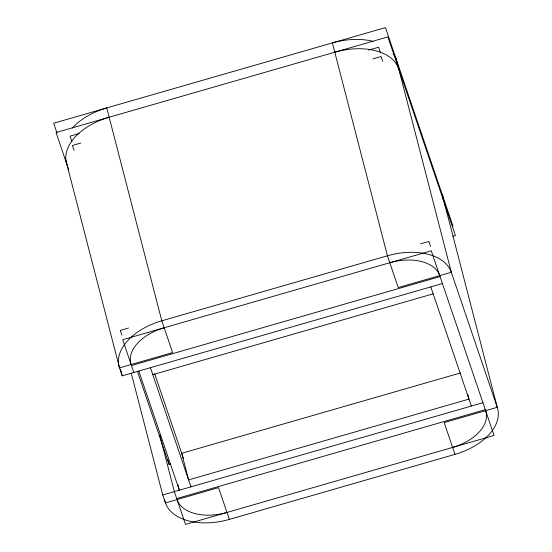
<?xml version="1.0" encoding="UTF-8"?>
<svg xmlns="http://www.w3.org/2000/svg" width="552" height="552" viewBox="0 0 552 552"><rect width="100%" height="100%" fill="white"/><g stroke="black" fill="none" stroke-linecap="round" stroke-linejoin="round"><path stroke-width="0.83" d="M79.143 133.515L70.042 136.137L71.96 141.788M368.695 50.073L378.624 47.21L380.542 52.861M80.723 143.071L72.45 145.452L74.092 150.296M372.759 58.912L381.032 56.525L382.674 61.369M128.554 328.012L120.281 330.4L121.923 335.243M420.589 243.853L428.863 241.472L430.505 246.309M452.937 236.215L455.421 235.504L387.87 36.915L56.062 132.535L68.807 170.002M131.466 365.527L440.047 276.6M65.267 158.1L119.515 367.88L122.22 375.829L442.414 283.549M152.787 374.649L433.161 293.85M460.43 372.966L181.705 453.289L188.591 479.902L468.965 399.103L467.675 394.114M137.496 371.51L169.14 464.542L170.796 464.066M131.245 373.173L162.75 494.978L482.945 402.705M176.73 498.58L485.305 409.653M162.75 494.978L165.448 502.92A55.283 33.499 -14.5 0 0 229.349 519.397L454.979 454.372A55.283 33.499 -14.5 0 0 497.255 407.3L442.2 194.414A55.283 33.499 -14.5 0 1 443.235 199.576M453.006 226.189L385.462 27.6L53.654 123.22L56.973 132.991M430.801 286.902L471.332 406.051M454.979 454.372L444.167 422.597L497.255 407.3L451.322 272.26L396.267 59.374A55.283 33.499 -14.5 0 0 393.141 53.468M229.349 519.397L218.537 487.623L165.448 502.92L164.586 499.588M154.643 373.732L183.547 458.698M150.427 367.701L190.951 486.85M138.807 371.047L179.338 490.197L177.834 484.38M133.832 372.483L122.689 339.715L431.271 250.787L494.088 435.473L185.506 524.4L174.363 491.632L159.687 434.9M167.932 459.885L169.14 464.542M120.495 369.15L122.22 375.829M334.781 52.212A55.283 33.499 -14.5 0 1 398.675 68.689M389.795 262.738A43.194 26.172 -14.5 0 1 439.709 275.607M444.608 203.729A55.283 33.499 -14.5 0 1 445.512 207.566M485.643 410.647A43.194 26.172 -14.5 0 1 452.612 447.424M66.868 164.31A55.283 33.499 -14.5 0 1 109.151 117.238M131.135 364.534A43.194 26.172 -14.5 0 1 164.165 327.764M226.982 512.449A43.194 26.172 -14.5 0 1 177.061 499.574M373.076 41.386A55.283 33.499 -14.5 0 0 332.373 42.897L387.428 255.79L398.233 287.564L451.322 272.26A55.283 33.499 -14.5 0 0 387.428 255.79L161.798 320.809A55.283 33.499 -14.5 0 0 119.515 367.88L172.61 352.583L161.798 320.809L106.743 107.923A55.283 33.499 -14.5 0 0 72.367 128.05"/></g></svg>
